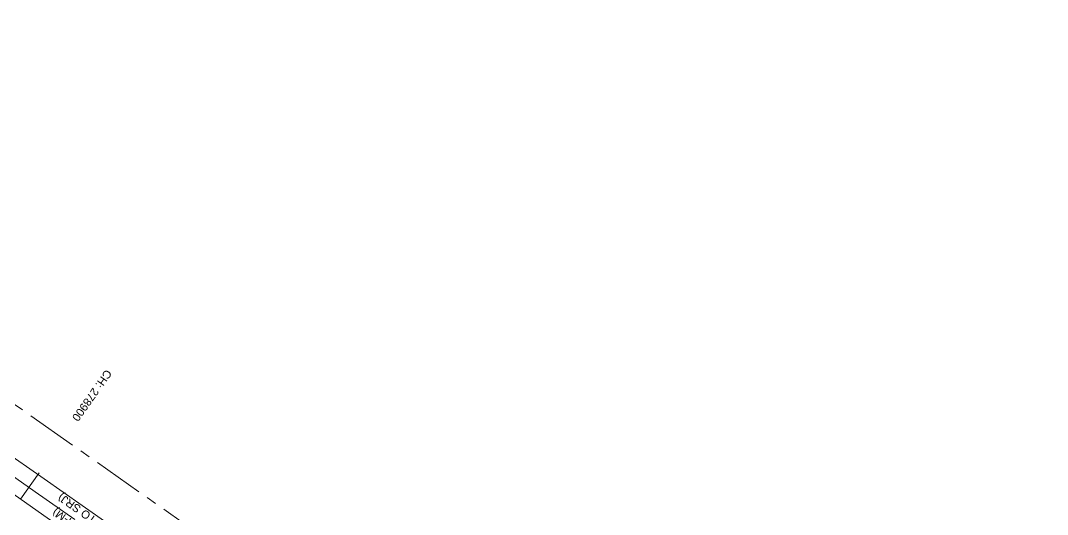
# Model space of a CAD drawing. Header units: metres. Extents: x 646303 to 662875, y 3366650 to 3378730.
# Drawn here: x 661848.7 to 662169.5, y 3367382.4 to 3367536.7 of the extents above; entities that cross this region are included whole.
import ezdxf

# ---------------------------------------------------------------- set-up
doc = ezdxf.new("R2010")
doc.units = ezdxf.units.M
doc.header["$MEASUREMENT"] = 0
doc.linetypes.add('CENTER', pattern=[50.8, 31.75, -6.35, 6.35, -6.35])
for name, color, linetype, lineweight in [('Existing Chainage', 7, 'Continuous', 0), ('Existing IR Track', 143, 'Continuous', 0), ('Existing Railway Boundary', 7, 'CENTER', 0), ("SHAMBU STN. SRJ's", 251, 'Continuous', 0)]:
    doc.layers.add(name, color=color, linetype=linetype, lineweight=lineweight)
doc.styles.get("Standard").update_dxf_attribs({"font": 'arial.ttf'})
doc.styles.add('Style-Arial', font='arial.ttf')

msp = doc.modelspace()

# ---------------------------------------------------------------- linework, layer by layer
at = {"layer": 'Existing Chainage', "color": 0, "linetype": 'Continuous', "lineweight": 13, "flags": 128}
msp.add_lwpolyline([(661854.514, 3367395.3608), (661848.7561, 3367387.1849)], dxfattribs=at)
at = {"layer": 'Existing IR Track', "flags": 128}
for points in [[(661842.6539, 3367402.9548), (661856.1072, 3367393.5113), (661868.0062, 3367385.1589), (661887.134, 3367371.7381), (661904.2397, 3367359.7361), (661921.5608, 3367347.6517), (661938.5284, 3367335.817), (661955.5127, 3367324.2425), (661972.7274, 3367312.5113), (661990.0895, 3367300.7625), (662007.142, 3367289.2233), (662025.3596, 3367276.8939), (662044.2741, 3367264.094), (662056.7323, 3367256.2476), (662064.0386, 3367251.6459), (662065.0651, 3367251.0062), (662066.8492, 3367249.938), (662105.844, 3367226.2744)], [(661840.1262, 3367398.7741), (661853.2972, 3367389.5207), (661865.7255, 3367380.7891)], [(661837.8507, 3367394.865), (661850.6913, 3367385.822), (661863.43, 3367376.8508)]]:
    msp.add_lwpolyline(points, dxfattribs=at)
at = {"layer": 'Existing Railway Boundary', "ltscale": 0.5, "flags": 128}
msp.add_lwpolyline([(661261.7916, 3367825.2642), (661281.9673, 3367853.5492), (661519.2212, 3367686.6915), (661517.7393, 3367684.5844), (661729.3129, 3367535.7068), (661750.7414, 3367567.33), (661814.6324, 3367522.9577), (661775.683, 3367466.875), (662571.8498, 3366907.0218), (662566.349, 3366899.4337)], dxfattribs=at)

# ---------------------------------------------------------------- texts
at = {"layer": 'Existing Chainage', "color": 0, "linetype": 'Continuous', "lineweight": 0, "insert": (661865.6892, 3367411.9527), "char_height": 2.5, "attachment_point": 6, "rotation": 234.844923, "line_spacing_factor": 0.6, "style": 'Style-Arial'}
msp.add_mtext('CH: 278900', dxfattribs=at)
at = {"layer": "SHAMBU STN. SRJ's", "color": 7}
for s, p in [('DN LOOP LINE  CSR-712.184 (SRJ TO SRJ)', (661919.5462, 3367348.5727)), ('DN MAIN LINE  CSR-738.396 m(FM TO FM)', (661916.8642, 3367344.6155))]:
    msp.add_text(s, height=2.5, rotation=145.007093, dxfattribs=at).set_placement(p)

doc.saveas('drawing.dxf')
